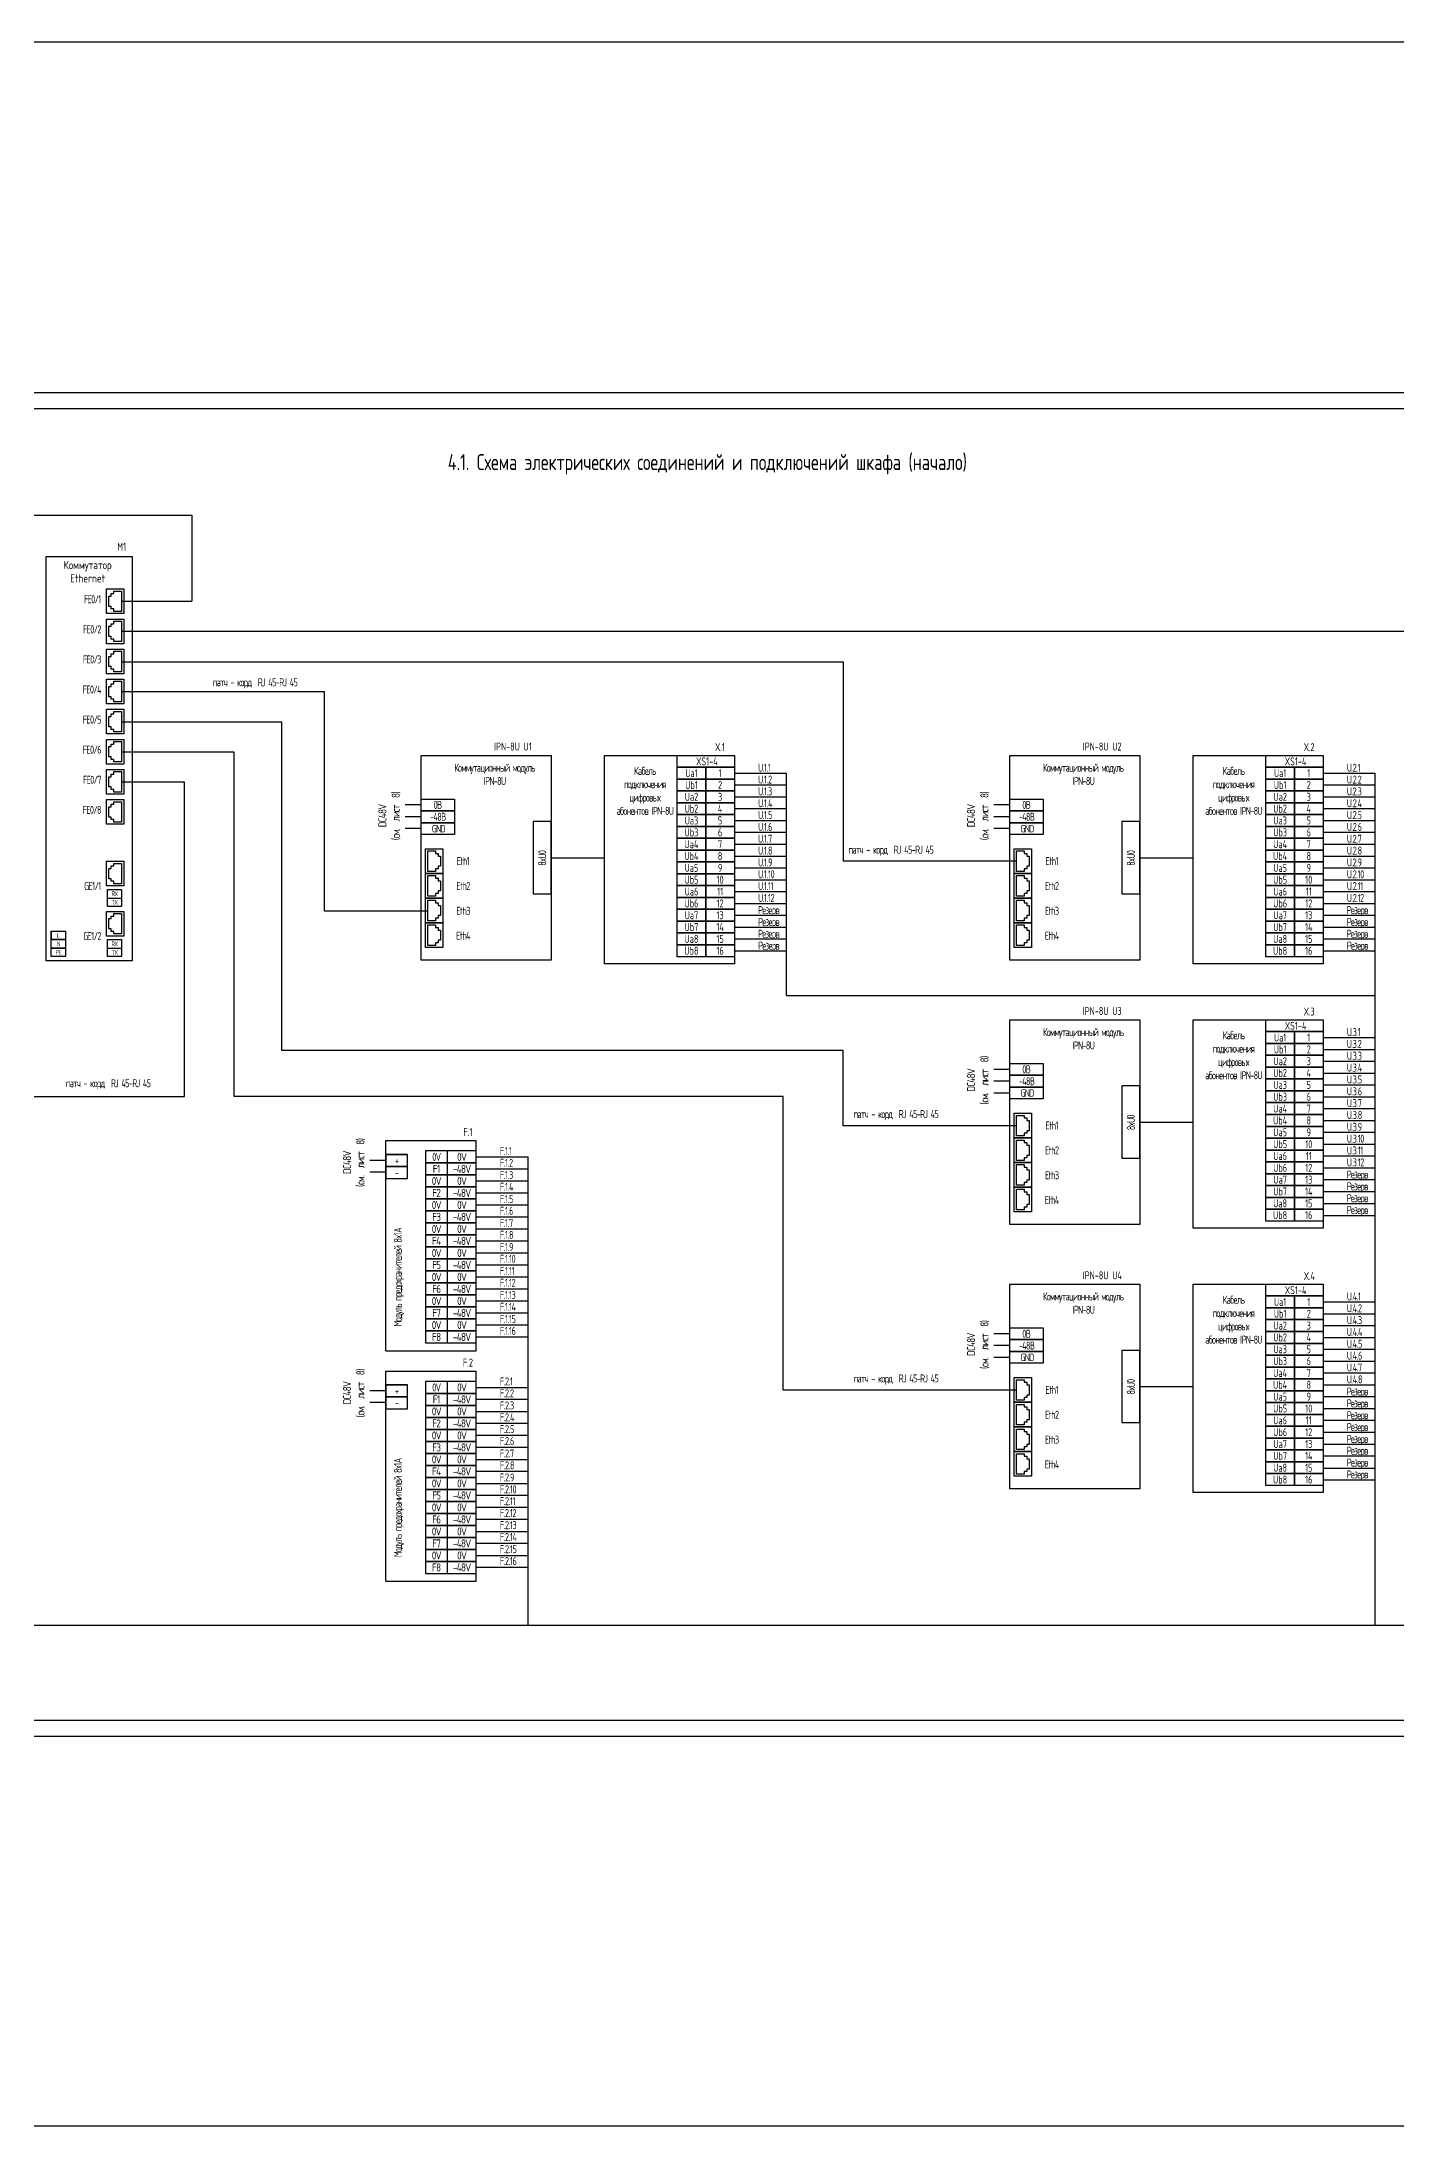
# Model space of a CAD drawing. Header units: millimetres. Extents: x 1414 to 7445, y -6250 to 7681.
# Drawn here: x 2812 to 3236, y -6250 to -5599 of the extents above; entities that cross this region are included whole.
import ezdxf

# ---------------------------------------------------------------- set-up
doc = ezdxf.new("R2010")
doc.units = ezdxf.units.MM
for name, color, linetype in [('FORMAT', 7, 'Continuous'), ('Рамка', 7, 'Continuous'), ('Схемы и шкафы', 7, 'Continuous')]:
    doc.layers.add(name, color=color, linetype=linetype)
doc.styles.add('Rus_ESKD', font='romans.shx', dxfattribs={"width": 0.7, "oblique": 12})
doc.styles.get("Standard").update_dxf_attribs({"font": 'romans.shx', "width": 0.7, "height": 2.5})

# ---------------------------------------------------------------- blocks, each defined once
blk = doc.blocks.new('*U47')
at = {"color": 0}
for points in [[(40.58, 0), (0, 0), (0, 65.1), (40.58, 65.1)], [(22.69, 65.1), (40.58, 65.1), (40.58, 61.4), (22.69, 61.4)], [(22.69, 61.4), (31.63, 61.4), (31.63, 57.7), (22.69, 57.7)], [(31.63, 61.4), (40.58, 61.4), (40.58, 57.7), (31.63, 57.7)], [(22.69, 57.7), (31.63, 57.7), (31.63, 54), (22.69, 54)], [(22.69, 54), (31.63, 54), (31.63, 50.3), (22.69, 50.3)], [(31.63, 57.7), (40.58, 57.7), (40.58, 54), (31.63, 54)], [(31.63, 54), (40.58, 54), (40.58, 50.3), (31.63, 50.3)], [(22.69, 50.3), (31.63, 50.3), (31.63, 46.6), (22.69, 46.6)], [(22.69, 46.6), (31.63, 46.6), (31.63, 42.9), (22.69, 42.9)], [(31.63, 50.3), (40.58, 50.3), (40.58, 46.6), (31.63, 46.6)], [(31.63, 46.6), (40.58, 46.6), (40.58, 42.9), (31.63, 42.9)], [(22.69, 42.9), (31.63, 42.9), (31.63, 39.2), (22.69, 39.2)], [(22.69, 39.2), (31.63, 39.2), (31.63, 35.5), (22.69, 35.5)], [(31.63, 42.9), (40.58, 42.9), (40.58, 39.2), (31.63, 39.2)], [(31.63, 39.2), (40.58, 39.2), (40.58, 35.5), (31.63, 35.5)], [(22.69, 35.5), (31.63, 35.5), (31.63, 31.8), (22.69, 31.8)], [(31.63, 35.5), (40.58, 35.5), (40.58, 31.8), (31.63, 31.8)], [(22.69, 31.8), (31.63, 31.8), (31.63, 28.1), (22.69, 28.1)], [(22.69, 28.1), (31.63, 28.1), (31.63, 24.4), (22.69, 24.4)], [(31.63, 31.8), (40.58, 31.8), (40.58, 28.1), (31.63, 28.1)], [(31.63, 28.1), (40.58, 28.1), (40.58, 24.4), (31.63, 24.4)], [(22.69, 24.4), (31.63, 24.4), (31.63, 20.7), (22.69, 20.7)], [(22.69, 20.7), (31.63, 20.7), (31.63, 17), (22.69, 17)], [(31.63, 24.4), (40.58, 24.4), (40.58, 20.7), (31.63, 20.7)], [(31.63, 20.7), (40.58, 20.7), (40.58, 17), (31.63, 17)], [(22.69, 17), (31.63, 17), (31.63, 13.3), (22.69, 13.3)], [(22.69, 13.3), (31.63, 13.3), (31.63, 9.6), (22.69, 9.6)], [(31.63, 17), (40.58, 17), (40.58, 13.3), (31.63, 13.3)], [(31.63, 13.3), (40.58, 13.3), (40.58, 9.6), (31.63, 9.6)], [(22.69, 9.6), (31.63, 9.6), (31.63, 5.9), (22.69, 5.9)], [(31.63, 9.6), (40.58, 9.6), (40.58, 5.9), (31.63, 5.9)], [(22.69, 5.9), (31.63, 5.9), (31.63, 2.2), (22.69, 2.2)], [(31.63, 5.9), (40.58, 5.9), (40.58, 2.2), (31.63, 2.2)]]:
    blk.add_lwpolyline(points, close=True, dxfattribs=at)
at = {"color": 0, "char_height": 2.5, "attachment_point": 5}
for s, insert, width in [('\\pl2.5;{\\T0.8;Кабель подключения цифровых абонентов IPN-8U}', (11.34, 54), 22.6855), ('Ua1', (27.16, 59.55), 17.8946), ('1', (36.11, 59.55), 17.8946), ('Ua2', (27.16, 52.15), 17.8946), ('Ub1', (27.16, 55.85), 17.8946), ('3', (36.11, 52.15), 17.8946), ('2', (36.11, 55.85), 17.8946), ('Ub2', (27.16, 48.45), 17.8946), ('Ua3', (27.16, 44.75), 17.8946), ('4', (36.11, 48.45), 17.8946), ('5', (36.11, 44.75), 17.8946), ('Ub3', (27.16, 41.05), 17.8946), ('6', (36.11, 41.05), 17.8946), ('Ub4', (27.16, 33.65), 17.8946), ('Ua4', (27.16, 37.35), 17.8946), ('7', (36.11, 37.35), 17.8946), ('8', (36.11, 33.65), 17.8946), ('Ub5', (27.16, 26.25), 17.8946), ('Ua5', (27.16, 29.95), 17.8946), ('10', (36.11, 26.25), 17.8946), ('9', (36.11, 29.95), 17.8946), ('Ub6', (27.16, 18.85), 17.8946), ('Ua6', (27.16, 22.55), 17.8946), ('12', (36.11, 18.85), 17.8946), ('11', (36.11, 22.55), 17.8946), ('Ua7', (27.16, 15.15), 17.8946), ('13', (36.11, 15.15), 17.8946), ('Ua8', (27.16, 7.75), 17.8946), ('Ub7', (27.16, 11.45), 17.8946), ('14', (36.11, 11.45), 17.8946), ('15', (36.11, 7.75), 17.8946), ('Ub8', (27.16, 4.05), 17.8946), ('16', (36.11, 4.05), 17.8946)]:
    blk.add_mtext(s, dxfattribs=dict(at, insert=insert, width=width))
blk = doc.blocks.new('*U48')
at = {"color": 0}
for p, q in [((-18.22, -36.27), (-18.22, -29.87)), ((-18.22, -29.87), (-15.82, -29.87)), ((-15.82, -29.87), (-15.82, -30.67)), ((-15.82, -30.67), (-15.02, -30.67)), ((-15.02, -30.67), (-15.02, -31.47)), ((-15.02, -31.47), (-14.22, -31.47)), ((-14.22, -31.47), (-14.22, -34.67)), ((-15.82, -36.27), (-18.22, -36.27)), ((-18.22, -43.97), (-18.22, -37.57)), ((-18.22, -37.57), (-15.82, -37.57)), ((-15.02, -35.47), (-15.82, -35.47)), ((-15.82, -35.47), (-15.82, -36.27)), ((-15.82, -37.57), (-15.82, -38.37)), ((-15.82, -38.37), (-15.02, -38.37)), ((-14.22, -34.67), (-15.02, -34.67)), ((-15.02, -34.67), (-15.02, -35.47)), ((-15.02, -38.37), (-15.02, -39.17)), ((-15.82, -43.97), (-18.22, -43.97)), ((-18.22, -51.67), (-18.22, -45.27)), ((-18.22, -45.27), (-15.82, -45.27)), ((-15.02, -43.17), (-15.82, -43.17)), ((-15.82, -43.17), (-15.82, -43.97)), ((-15.82, -45.27), (-15.82, -46.07)), ((-15.02, -39.17), (-14.22, -39.17)), ((-14.22, -42.37), (-15.02, -42.37)), ((-15.02, -42.37), (-15.02, -43.17)), ((-14.22, -39.17), (-14.22, -42.37)), ((-15.82, -51.67), (-18.22, -51.67)), ((-15.82, -46.07), (-15.02, -46.07)), ((-15.02, -50.87), (-15.82, -50.87)), ((-15.82, -50.87), (-15.82, -51.67)), ((-15.02, -46.07), (-15.02, -46.87)), ((-15.02, -46.87), (-14.22, -46.87)), ((-14.22, -50.07), (-15.02, -50.07)), ((-15.02, -50.07), (-15.02, -50.87)), ((-14.22, -46.87), (-14.22, -50.07)), ((-18.22, -59.37), (-18.22, -52.97)), ((-18.22, -52.97), (-15.82, -52.97)), ((-15.82, -52.97), (-15.82, -53.77)), ((-15.82, -53.77), (-15.02, -53.77)), ((-15.02, -58.57), (-15.82, -58.57)), ((-15.82, -58.57), (-15.82, -59.37)), ((-15.02, -53.77), (-15.02, -54.57)), ((-15.02, -54.57), (-14.22, -54.57)), ((-14.22, -57.77), (-15.02, -57.77)), ((-15.02, -57.77), (-15.02, -58.57)), ((-14.22, -54.57), (-14.22, -57.77)), ((-15.82, -59.37), (-18.22, -59.37))]:
    blk.add_line(p, q, dxfattribs=at)
for points in [[(20.29, -63.96), (-20.29, -63.96), (-20.29, 0), (20.29, 0)], [(-20.29, -13.64), (-9.91, -13.64), (-9.91, -17.34), (-20.29, -17.34)], [(-20.29, -17.34), (-9.91, -17.34), (-9.91, -21.04), (-20.29, -21.04)], [(-20.29, -21.04), (-9.91, -21.04), (-9.91, -24.74), (-20.29, -24.74)], [(20.29, -20.69), (14.67, -20.69), (14.67, -43.26), (20.29, -43.26)], [(-13.54, -36.92), (-18.94, -36.92), (-18.94, -29.22), (-13.54, -29.22)], [(-13.54, -44.62), (-18.94, -44.62), (-18.94, -36.92), (-13.54, -36.92)], [(-13.54, -52.32), (-18.94, -52.32), (-18.94, -44.62), (-13.54, -44.62)], [(-13.54, -60.02), (-18.94, -60.02), (-18.94, -52.32), (-13.54, -52.32)]]:
    blk.add_lwpolyline(points, close=True, dxfattribs=at)
at = {"color": 5}
blk.add_lwpolyline([(-20.29, -15.49), (-25.29, -15.49)], dxfattribs=at)
at = {"color": 1}
blk.add_lwpolyline([(-20.29, -19.19), (-25.29, -19.19)], dxfattribs=at)
at = {"color": 7}
blk.add_lwpolyline([(-20.29, -22.89), (-25.29, -22.89)], dxfattribs=at)
at = {"color": 0, "attachment_point": 5}
for s, insert, char_height, width in [('\\pl2;{\\T0.8;Коммутационный модуль\\PIPN-8U}', (1.62, -5.94), 2.5, 41.6607), ('{\\T0.8;-48В}', (-15.1, -19.19), 2.5, 10.379), ('{\\T0.8;0B}', (-15.18, -15.49), 2.5, 10.379), ('{\\T0.8;GND}', (-14.93, -22.89), 2.3, 10.379), ('{\\T0.8;Eth1}', (-7.2, -33.04), 2.5, 10.379), ('{\\T0.8;Eth2}', (-7.2, -40.81), 2.5, 10.379), ('{\\T0.8;Eth3}', (-7.2, -48.58), 2.5, 10.379), ('{\\T0.8;Eth4}', (-7.2, -56.34), 2.5, 10.379)]:
    blk.add_mtext(s, dxfattribs=dict(at, insert=insert, char_height=char_height, width=width))
at = {"color": 0, "insert": (17.55, -32.14), "char_height": 2.5, "width": 10.379, "attachment_point": 5, "rotation": 90}
blk.add_mtext('{\\T0.8;8xU0}', dxfattribs=at)
blk = doc.blocks.new('A$C697424C2')
at = {"color": 0}
for p, q in [((-7.32, -15.62), (-7.32, -12.42)), ((-7.32, -12.42), (-6.52, -12.42)), ((-6.52, -12.42), (-6.52, -11.62)), ((-6.52, -11.62), (-5.72, -11.62)), ((-5.72, -10.82), (-3.32, -10.82)), ((-5.72, -11.62), (-5.72, -10.82)), ((-3.32, -10.82), (-3.32, -17.22)), ((-6.52, -15.62), (-7.32, -15.62)), ((-6.52, -16.42), (-6.52, -15.62)), ((-5.72, -16.42), (-6.52, -16.42)), ((-5.72, -17.22), (-5.72, -16.42)), ((-3.32, -17.22), (-5.72, -17.22)), ((-7.32, -25.02), (-7.32, -21.82)), ((-7.32, -21.82), (-6.52, -21.82)), ((-6.52, -25.02), (-7.32, -25.02)), ((-6.52, -21.82), (-6.52, -21.02)), ((-6.52, -21.02), (-5.72, -21.02)), ((-6.52, -25.82), (-6.52, -25.02)), ((-5.72, -25.82), (-6.52, -25.82)), ((-5.72, -20.22), (-3.32, -20.22)), ((-5.72, -21.02), (-5.72, -20.22)), ((-5.72, -26.62), (-5.72, -25.82)), ((-3.32, -20.22), (-3.32, -26.62)), ((-7.32, -34.42), (-7.32, -31.22)), ((-7.32, -31.22), (-6.52, -31.22)), ((-6.52, -31.22), (-6.52, -30.42)), ((-6.52, -30.42), (-5.72, -30.42)), ((-3.32, -26.62), (-5.72, -26.62)), ((-5.72, -29.62), (-3.32, -29.62)), ((-5.72, -30.42), (-5.72, -29.62)), ((-3.32, -29.62), (-3.32, -36.02)), ((-6.52, -34.42), (-7.32, -34.42)), ((-6.52, -35.22), (-6.52, -34.42)), ((-5.72, -35.22), (-6.52, -35.22)), ((-5.72, -36.02), (-5.72, -35.22)), ((-3.32, -36.02), (-5.72, -36.02)), ((-5.72, -39.02), (-3.32, -39.02)), ((-5.72, -39.82), (-5.72, -39.02)), ((-3.32, -39.02), (-3.32, -45.42)), ((-7.32, -43.82), (-7.32, -40.62)), ((-7.32, -40.62), (-6.52, -40.62)), ((-6.52, -43.82), (-7.32, -43.82)), ((-6.52, -40.62), (-6.52, -39.82)), ((-6.52, -39.82), (-5.72, -39.82)), ((-6.52, -44.62), (-6.52, -43.82)), ((-5.72, -44.62), (-6.52, -44.62)), ((-5.72, -45.42), (-5.72, -44.62)), ((-3.32, -45.42), (-5.72, -45.42)), ((-7.32, -53.22), (-7.32, -50.02)), ((-7.32, -50.02), (-6.52, -50.02)), ((-6.52, -50.02), (-6.52, -49.22)), ((-6.52, -49.22), (-5.72, -49.22)), ((-5.72, -48.42), (-3.32, -48.42)), ((-5.72, -49.22), (-5.72, -48.42)), ((-3.32, -48.42), (-3.32, -54.82)), ((-6.52, -53.22), (-7.32, -53.22)), ((-6.52, -54.02), (-6.52, -53.22)), ((-5.72, -54.02), (-6.52, -54.02)), ((-6.52, -59.42), (-6.52, -58.62)), ((-6.52, -58.62), (-5.72, -58.62)), ((-5.72, -54.82), (-5.72, -54.02)), ((-3.32, -54.82), (-5.72, -54.82)), ((-5.72, -57.82), (-3.32, -57.82)), ((-5.72, -58.62), (-5.72, -57.82)), ((-3.32, -57.82), (-3.32, -64.22)), ((-7.32, -62.62), (-7.32, -59.42)), ((-7.32, -59.42), (-6.52, -59.42)), ((-6.52, -62.62), (-7.32, -62.62)), ((-6.52, -63.42), (-6.52, -62.62)), ((-5.72, -63.42), (-6.52, -63.42)), ((-5.72, -64.22), (-5.72, -63.42)), ((-3.32, -64.22), (-5.72, -64.22)), ((-7.32, -72.02), (-7.32, -68.82)), ((-7.32, -68.82), (-6.52, -68.82)), ((-6.52, -68.82), (-6.52, -68.02)), ((-6.52, -68.02), (-5.72, -68.02)), ((-5.72, -67.22), (-3.32, -67.22)), ((-5.72, -68.02), (-5.72, -67.22)), ((-3.32, -67.22), (-3.32, -73.62)), ((-6.52, -72.02), (-7.32, -72.02)), ((-6.52, -72.82), (-6.52, -72.02)), ((-5.72, -72.82), (-6.52, -72.82)), ((-6.52, -78.22), (-6.52, -77.42)), ((-6.52, -77.42), (-5.72, -77.42)), ((-5.72, -73.62), (-5.72, -72.82)), ((-3.32, -73.62), (-5.72, -73.62)), ((-5.72, -76.62), (-3.32, -76.62)), ((-5.72, -77.42), (-5.72, -76.62)), ((-3.32, -76.62), (-3.32, -83.02)), ((-7.32, -81.42), (-7.32, -78.22)), ((-7.32, -78.22), (-6.52, -78.22)), ((-6.52, -81.42), (-7.32, -81.42)), ((-6.52, -82.22), (-6.52, -81.42)), ((-5.72, -82.22), (-6.52, -82.22)), ((-5.72, -83.02), (-5.72, -82.22)), ((-3.32, -83.02), (-5.72, -83.02)), ((-7.32, -100.71), (-7.32, -97.51)), ((-7.32, -97.51), (-6.52, -97.51)), ((-6.52, -97.51), (-6.52, -96.71)), ((-6.52, -96.71), (-5.72, -96.71)), ((-5.72, -95.91), (-3.32, -95.91)), ((-5.72, -96.71), (-5.72, -95.91)), ((-3.32, -95.91), (-3.32, -102.31)), ((-6.52, -100.71), (-7.32, -100.71)), ((-6.52, -101.51), (-6.52, -100.71)), ((-5.72, -101.51), (-6.52, -101.51)), ((-5.72, -102.31), (-5.72, -101.51)), ((-3.32, -102.31), (-5.72, -102.31)), ((-7.32, -116.36), (-7.32, -113.16)), ((-7.32, -113.16), (-6.52, -113.16)), ((-6.52, -116.36), (-7.32, -116.36)), ((-6.52, -113.16), (-6.52, -112.36)), ((-6.52, -112.36), (-5.72, -112.36)), ((-6.52, -117.16), (-6.52, -116.36)), ((-5.72, -117.16), (-6.52, -117.16)), ((-5.72, -111.56), (-3.32, -111.56)), ((-5.72, -112.36), (-5.72, -111.56)), ((-5.72, -117.96), (-5.72, -117.16)), ((-3.32, -111.56), (-3.32, -117.96)), ((-3.32, -117.96), (-5.72, -117.96))]:
    blk.add_line(p, q, dxfattribs=at)
for points in [[(0, -126.34), (-26.84, -126.34), (-26.84, 0), (0, 0)], [(-8, -10.17), (-2.6, -10.17), (-2.6, -17.87), (-8, -17.87)], [(-8, -19.57), (-2.6, -19.57), (-2.6, -27.27), (-8, -27.27)], [(-8, -28.97), (-2.6, -28.97), (-2.6, -36.67), (-8, -36.67)], [(-8, -38.37), (-2.6, -38.37), (-2.6, -46.07), (-8, -46.07)], [(-8, -47.77), (-2.6, -47.77), (-2.6, -55.47), (-8, -55.47)], [(-8, -57.17), (-2.6, -57.17), (-2.6, -64.87), (-8, -64.87)], [(-8, -66.57), (-2.6, -66.57), (-2.6, -74.27), (-8, -74.27)], [(-8, -75.97), (-2.6, -75.97), (-2.6, -83.67), (-8, -83.67)], [(-8, -95.26), (-2.6, -95.26), (-2.6, -102.96), (-8, -102.96)], [(-7.72, -104.08), (-3.32, -104.08), (-3.32, -109.37), (-7.72, -109.37)], [(-25.28, -117.09), (-20.88, -117.09), (-20.88, -119.73), (-25.28, -119.73)], [(-8, -110.91), (-2.6, -110.91), (-2.6, -118.61), (-8, -118.61)], [(-25.28, -119.73), (-20.88, -119.73), (-20.88, -122.37), (-25.28, -122.37)], [(-25.28, -122.37), (-20.88, -122.37), (-20.88, -125.02), (-25.28, -125.02)], [(-7.72, -119.73), (-3.32, -119.73), (-3.32, -125.02), (-7.72, -125.02)]]:
    blk.add_lwpolyline(points, close=True, dxfattribs=at)
for points in [[(-7.72, -106.73), (-3.32, -106.73)], [(-25.28, -117.09), (-20.88, -117.09)], [(-25.28, -117.09), (-25.28, -119.73)], [(-20.88, -117.09), (-20.88, -119.73)], [(-7.72, -122.37), (-3.32, -122.37)]]:
    blk.add_lwpolyline(points, dxfattribs=at)
at = {"color": 0, "style": 'Rus_ESKD'}
for s, insert, char_height, width, attachment_point in [('\\pl2;{\\Q0;\\W0.8;Коммутатор Ethernet}', (-14.92, -4.78), 2.5, 24.7614, 5), ('{\\Q0;\\T0.8;FE0/1}', (-9.79, -12.13), 2.5, 10.379, 3), ('{\\Q0;\\T0.8;FE0/2}', (-9.79, -21.53), 2.5, 10.379, 3), ('{\\Q0;\\T0.8;FE0/3}', (-9.79, -30.93), 2.5, 10.379, 3), ('{\\Q0;\\T0.8;FE0/4}', (-9.79, -40.33), 2.5, 10.379, 3), ('{\\Q0;\\T0.8;FE0/5}', (-9.79, -49.73), 2.5, 10.379, 3), ('{\\Q0;\\T0.8;FE0/6}', (-9.79, -59.13), 2.5, 10.379, 3), ('{\\Q0;\\T0.8;FE0/7}', (-9.79, -68.53), 2.5, 10.379, 3), ('{\\Q0;\\T0.8;FE0/8}', (-9.79, -77.93), 2.5, 10.379, 3), ('{\\Q0;\\T0.8;GE1/1}', (-9.79, -101.72), 2.5, 10.379, 3), ('{\\Q0;\\T0.8;TX}', (-5.52, -108.05), 1.5, 4.4, 5), ('{\\Q0;\\T0.8;RX}', (-5.52, -105.4), 1.5, 4.4, 5), ('{\\Q0;\\T0.8;PE}', (-23.08, -123.69), 1.5, 4.4, 5), ('{\\Q0;\\T0.8;N}', (-23.08, -121.05), 1.5, 4.4, 5), ('{\\Q0;\\T0.8;L}', (-23.08, -118.41), 1.5, 4.4, 5), ('{\\Q0;\\T0.8;GE1/2}', (-9.79, -117.37), 2.5, 10.379, 3), ('{\\Q0;\\T0.8;TX}', (-5.52, -123.69), 1.5, 4.4, 5), ('{\\Q0;\\T0.8;RX}', (-5.52, -121.05), 1.5, 4.4, 5)]:
    blk.add_mtext(s, dxfattribs=dict(at, insert=insert, char_height=char_height, width=width, attachment_point=attachment_point))
blk = doc.blocks.new('Формат А3х3 (гор.)')
blk.add_lwpolyline([(0, 420), (891, 420), (891, 0), (0, 0), (0, 420)])
at = {"lineweight": 30}
blk.add_lwpolyline([(20, 415), (886, 415), (886, 5), (20, 5), (20, 415)], dxfattribs=at)
blk = doc.blocks.new('*U53')
at = {"layer": 'FORMAT', "color": 7}
blk.add_blockref('Формат А3х3 (гор.)', (0, 0), dxfattribs=at)

msp = doc.modelspace()

# ---------------------------------------------------------------- linework, layer by layer
at = {"color": 0}
for p, q in [((2919.75, -5941.97), (2947.98, -5941.97)), ((2919.75, -6007.66), (2919.75, -5941.97)), ((2926.5, -5946.29), (2919.75, -5946.29)), ((2919.75, -5946.29), (2919.75, -5950.04)), ((2919.75, -5946.29), (2926.5, -5946.29)), ((2926.5, -5950.04), (2926.5, -5946.29)), ((2938.87, -5945.2), (2932.12, -5945.2)), ((2947.98, -6007.66), (2947.98, -5941.97)), ((2919.75, -5950.04), (2926.5, -5950.04)), ((2926.5, -5950.04), (2919.75, -5950.04)), ((2919.75, -5950.04), (2919.75, -5953.79)), ((2926.5, -5953.79), (2926.5, -5950.04)), ((2932.12, -5948.95), (2938.87, -5948.95)), ((2938.87, -5948.95), (2932.12, -5948.95)), ((2932.12, -5952.7), (2938.87, -5952.7)), ((2938.87, -5952.7), (2932.12, -5952.7)), ((2919.75, -5953.79), (2926.5, -5953.79)), ((2932.12, -5956.45), (2938.87, -5956.45)), ((2938.87, -5956.45), (2932.12, -5956.45)), ((2932.12, -5960.2), (2938.87, -5960.2)), ((2938.87, -5960.2), (2932.12, -5960.2)), ((2932.12, -5963.95), (2938.87, -5963.95)), ((2938.87, -5963.95), (2932.12, -5963.95)), ((2932.12, -5967.7), (2938.87, -5967.7)), ((2938.87, -5967.7), (2932.12, -5967.7)), ((2932.12, -5971.45), (2938.87, -5971.45)), ((2938.87, -5971.45), (2932.12, -5971.45)), ((2932.12, -5975.2), (2938.87, -5975.2)), ((2938.87, -5975.2), (2932.12, -5975.2)), ((2932.12, -5978.95), (2938.87, -5978.95)), ((2938.87, -5978.95), (2932.12, -5978.95)), ((2932.12, -5982.7), (2938.87, -5982.7)), ((2938.87, -5982.7), (2932.12, -5982.7)), ((2932.12, -5986.45), (2938.87, -5986.45)), ((2938.87, -5986.45), (2932.12, -5986.45)), ((2938.87, -5990.2), (2932.12, -5990.2)), ((2932.12, -5990.2), (2938.87, -5990.2)), ((2932.12, -5993.95), (2938.87, -5993.95)), ((2938.87, -5993.95), (2932.12, -5993.95)), ((2932.12, -5997.7), (2938.87, -5997.7)), ((2938.87, -5997.7), (2932.12, -5997.7)), ((2932.12, -6001.45), (2938.87, -6001.45)), ((2938.87, -6001.45), (2932.12, -6001.45)), ((2932.12, -6005.2), (2938.87, -6005.2)), ((2919.75, -6013.98), (2947.98, -6013.98)), ((2919.75, -6079.67), (2919.75, -6013.98)), ((2938.87, -6017.21), (2932.12, -6017.21)), ((2947.98, -6079.67), (2947.98, -6013.98)), ((2926.5, -6018.3), (2919.75, -6018.3)), ((2919.75, -6018.3), (2919.75, -6022.05)), ((2919.75, -6018.3), (2926.5, -6018.3)), ((2919.75, -6022.05), (2926.5, -6022.05)), ((2926.5, -6022.05), (2919.75, -6022.05)), ((2919.75, -6022.05), (2919.75, -6025.8)), ((2926.5, -6022.05), (2926.5, -6018.3)), ((2926.5, -6025.8), (2926.5, -6022.05)), ((2932.12, -6020.96), (2938.87, -6020.96)), ((2938.87, -6020.96), (2932.12, -6020.96)), ((2919.75, -6025.8), (2926.5, -6025.8)), ((2932.12, -6024.71), (2938.87, -6024.71)), ((2938.87, -6024.71), (2932.12, -6024.71)), ((2932.12, -6028.46), (2938.87, -6028.46)), ((2938.87, -6028.46), (2932.12, -6028.46)), ((2932.12, -6032.21), (2938.87, -6032.21)), ((2938.87, -6032.21), (2932.12, -6032.21)), ((2932.12, -6035.96), (2938.87, -6035.96)), ((2938.87, -6035.96), (2932.12, -6035.96)), ((2932.12, -6039.71), (2938.87, -6039.71)), ((2938.87, -6039.71), (2932.12, -6039.71)), ((2932.12, -6043.46), (2938.87, -6043.46)), ((2938.87, -6043.46), (2932.12, -6043.46)), ((2932.12, -6047.21), (2938.87, -6047.21)), ((2938.87, -6047.21), (2932.12, -6047.21)), ((2932.12, -6050.96), (2938.87, -6050.96)), ((2938.87, -6050.96), (2932.12, -6050.96)), ((2932.12, -6054.71), (2938.87, -6054.71)), ((2938.87, -6054.71), (2932.12, -6054.71)), ((2932.12, -6058.46), (2938.87, -6058.46)), ((2938.87, -6058.46), (2932.12, -6058.46)), ((2938.87, -6062.21), (2932.12, -6062.21)), ((2932.12, -6062.21), (2938.87, -6062.21)), ((2932.12, -6065.96), (2938.87, -6065.96)), ((2938.87, -6065.96), (2932.12, -6065.96)), ((2932.12, -6069.71), (2938.87, -6069.71)), ((2938.87, -6069.71), (2932.12, -6069.71)), ((2932.12, -6073.46), (2938.87, -6073.46)), ((2938.87, -6073.46), (2932.12, -6073.46)), ((2932.12, -6077.21), (2938.87, -6077.21))]:
    msp.add_line(p, q, dxfattribs=at)
at = {"color": 3}
msp.add_lwpolyline([(1413.76, -5598.64), (4893.51, -5598.64), (4893.51, -6249.95), (1413.76, -6249.95)], close=True, dxfattribs=at)
at = {"color": 0}
for points in [[(2932.12, -5945.2), (2932.12, -6005.2)], [(2919.75, -6007.66), (2947.98, -6007.66)], [(2932.12, -6017.21), (2932.12, -6077.21)], [(2919.75, -6079.67), (2947.98, -6079.67)]]:
    msp.add_lwpolyline(points, dxfattribs=at)
for points in [[(2938.87, -5948.95), (2947.98, -5948.95), (2947.98, -5945.2), (2938.87, -5945.2)], [(2938.87, -5952.7), (2947.98, -5952.7), (2947.98, -5948.95), (2938.87, -5948.95)], [(2938.87, -5956.45), (2947.98, -5956.45), (2947.98, -5952.7), (2938.87, -5952.7)], [(2938.87, -5960.2), (2947.98, -5960.2), (2947.98, -5956.45), (2938.87, -5956.45)], [(2938.87, -5963.95), (2947.98, -5963.95), (2947.98, -5960.2), (2938.87, -5960.2)], [(2938.87, -5967.7), (2947.98, -5967.7), (2947.98, -5963.95), (2938.87, -5963.95)], [(2938.87, -5971.45), (2947.98, -5971.45), (2947.98, -5967.7), (2938.87, -5967.7)], [(2938.87, -5975.2), (2947.98, -5975.2), (2947.98, -5971.45), (2938.87, -5971.45)], [(2938.87, -5978.95), (2947.98, -5978.95), (2947.98, -5975.2), (2938.87, -5975.2)], [(2938.87, -5982.7), (2947.98, -5982.7), (2947.98, -5978.95), (2938.87, -5978.95)], [(2938.87, -5986.45), (2947.98, -5986.45), (2947.98, -5982.7), (2938.87, -5982.7)], [(2938.87, -5990.2), (2947.98, -5990.2), (2947.98, -5986.45), (2938.87, -5986.45)], [(2938.87, -5993.95), (2947.98, -5993.95), (2947.98, -5990.2), (2938.87, -5990.2)], [(2938.87, -5997.7), (2947.98, -5997.7), (2947.98, -5993.95), (2938.87, -5993.95)], [(2938.87, -6001.45), (2947.98, -6001.45), (2947.98, -5997.7), (2938.87, -5997.7)], [(2938.87, -6005.2), (2947.98, -6005.2), (2947.98, -6001.45), (2938.87, -6001.45)], [(2938.87, -6020.96), (2947.98, -6020.96), (2947.98, -6017.21), (2938.87, -6017.21)], [(2938.87, -6024.71), (2947.98, -6024.71), (2947.98, -6020.96), (2938.87, -6020.96)], [(2938.87, -6028.46), (2947.98, -6028.46), (2947.98, -6024.71), (2938.87, -6024.71)], [(2938.87, -6032.21), (2947.98, -6032.21), (2947.98, -6028.46), (2938.87, -6028.46)], [(2938.87, -6035.96), (2947.98, -6035.96), (2947.98, -6032.21), (2938.87, -6032.21)], [(2938.87, -6039.71), (2947.98, -6039.71), (2947.98, -6035.96), (2938.87, -6035.96)], [(2938.87, -6043.46), (2947.98, -6043.46), (2947.98, -6039.71), (2938.87, -6039.71)], [(2938.87, -6047.21), (2947.98, -6047.21), (2947.98, -6043.46), (2938.87, -6043.46)], [(2938.87, -6050.96), (2947.98, -6050.96), (2947.98, -6047.21), (2938.87, -6047.21)], [(2938.87, -6054.71), (2947.98, -6054.71), (2947.98, -6050.96), (2938.87, -6050.96)], [(2938.87, -6058.46), (2947.98, -6058.46), (2947.98, -6054.71), (2938.87, -6054.71)], [(2938.87, -6062.21), (2947.98, -6062.21), (2947.98, -6058.46), (2938.87, -6058.46)], [(2938.87, -6065.96), (2947.98, -6065.96), (2947.98, -6062.21), (2938.87, -6062.21)], [(2938.87, -6069.71), (2947.98, -6069.71), (2947.98, -6065.96), (2938.87, -6065.96)], [(2938.87, -6073.46), (2947.98, -6073.46), (2947.98, -6069.71), (2938.87, -6069.71)], [(2938.87, -6077.21), (2947.98, -6077.21), (2947.98, -6073.46), (2938.87, -6073.46)]]:
    msp.add_lwpolyline(points, close=True, dxfattribs=at)
at = {"color": 1}
for points in [[(2919.75, -5948.14), (2914.75, -5948.14)], [(2919.75, -6020.15), (2914.75, -6020.15)]]:
    msp.add_lwpolyline(points, dxfattribs=at)
at = {"color": 5}
for points in [[(2919.75, -5951.84), (2914.75, -5951.84)], [(2919.75, -6023.85), (2914.75, -6023.85)]]:
    msp.add_lwpolyline(points, dxfattribs=at)
at = {"layer": 'Схемы и шкафы', "color": 0, "lineweight": 30}
for p, q in [((3349.79, -5782.88), (2837.15, -5782.88)), ((3116.84, -5854.71), (3062.66, -5854.71)), ((3116.84, -5937.31), (3062.66, -5937.31))]:
    msp.add_line(p, q, dxfattribs=at)
for points in [[(2647.85, -5829.78), (2647.85, -5746.6), (2859.12, -5746.6), (2859.12, -5773.48)], [(2837.15, -5773.48), (2859.12, -5773.48)], [(2837.15, -5792.36), (3062.66, -5792.36), (3062.66, -5854.71)], [(2932.86, -5870.34), (2900.63, -5870.34), (2900.63, -5801.81), (2837.15, -5801.81)], [(3062.66, -5937.31), (3062.66, -5913.78), (2887.21, -5913.78), (2887.21, -5811.21), (2837.15, -5811.21)], [(3116.84, -6019.91), (3043.88, -6019.91), (3043.88, -5928.16), (2872.38, -5928.16), (2872.38, -5820.57), (2837.15, -5820.57)], [(2760.45, -5966.26), (2760.45, -5928.16), (2856.82, -5928.16), (2856.82, -5829.98), (2837.15, -5829.98)], [(2971.37, -5853.59), (2988.11, -5853.59)], [(3155.35, -5853.59), (3172.09, -5853.59)], [(3155.35, -5936.2), (3172.09, -5936.2)], [(3155.35, -6018.8), (3172.09, -6018.8)]]:
    msp.add_lwpolyline(points, dxfattribs=at)
at = {"layer": 'Схемы и шкафы', "color": 0}
for points in [[(3028.69, -5827.16), (3044.95, -5827.16)], [(3212.67, -5827.16), (3228.94, -5827.16)], [(3028.69, -5830.86), (3044.95, -5830.86)], [(3028.69, -5834.56), (3044.95, -5834.56)], [(3212.67, -5830.86), (3228.94, -5830.86)], [(3212.67, -5834.56), (3228.94, -5834.56)], [(3028.69, -5838.26), (3044.95, -5838.26)], [(3028.69, -5841.96), (3044.95, -5841.96)], [(3212.67, -5838.26), (3228.94, -5838.26)], [(3212.67, -5841.96), (3228.94, -5841.96)], [(3028.69, -5845.66), (3044.95, -5845.66)], [(3212.67, -5845.66), (3228.94, -5845.66)], [(3028.69, -5849.36), (3044.95, -5849.36)], [(3028.69, -5853.06), (3044.95, -5853.06)], [(3212.67, -5849.36), (3228.94, -5849.36)], [(3212.67, -5853.06), (3228.94, -5853.06)], [(3028.69, -5856.76), (3044.95, -5856.76)], [(3028.69, -5860.46), (3044.95, -5860.46)], [(3212.67, -5856.76), (3228.94, -5856.76)], [(3212.67, -5860.46), (3228.94, -5860.46)], [(3028.69, -5864.16), (3044.95, -5864.16)], [(3028.69, -5867.86), (3044.95, -5867.86)], [(3212.67, -5864.16), (3228.94, -5864.16)], [(3212.67, -5867.86), (3228.94, -5867.86)], [(3028.69, -5871.56), (3044.95, -5871.56)], [(3212.67, -5871.56), (3228.94, -5871.56)], [(3028.69, -5875.26), (3044.95, -5875.26)], [(3028.69, -5878.96), (3044.95, -5878.96)], [(3212.67, -5875.26), (3228.94, -5875.26)], [(3212.67, -5878.96), (3228.94, -5878.96)], [(3028.69, -5882.66), (3044.95, -5882.66)], [(3212.67, -5882.66), (3228.94, -5882.66)], [(3212.67, -5909.77), (3228.94, -5909.77)], [(3212.67, -5913.47), (3228.94, -5913.47)], [(3212.67, -5917.17), (3228.94, -5917.17)], [(3212.67, -5920.87), (3228.94, -5920.87)], [(3212.67, -5924.57), (3228.94, -5924.57)], [(3212.67, -5928.27), (3228.94, -5928.27)], [(3212.67, -5931.97), (3228.94, -5931.97)], [(3212.67, -5935.67), (3228.94, -5935.67)], [(3212.67, -5939.36), (3228.94, -5939.36)], [(3212.67, -5943.06), (3228.94, -5943.06)], [(2947.98, -5947.08), (2964.24, -5947.08)], [(2947.98, -5950.78), (2964.24, -5950.78)], [(3212.67, -5946.76), (3228.94, -5946.76)], [(3212.67, -5950.46), (3228.94, -5950.46)], [(2947.98, -5954.58), (2964.24, -5954.58)], [(2947.98, -5958.28), (2964.24, -5958.28)], [(3212.67, -5954.16), (3228.94, -5954.16)], [(3212.67, -5957.86), (3228.94, -5957.86)], [(2947.98, -5962.08), (2964.24, -5962.08)], [(2947.98, -5965.78), (2964.24, -5965.78)], [(3212.67, -5961.66), (3228.94, -5961.66)], [(3212.67, -5965.36), (3228.94, -5965.36)], [(2947.98, -5969.58), (2964.24, -5969.58)], [(2947.98, -5973.28), (2964.24, -5973.28)], [(2947.98, -5977.08), (2964.24, -5977.08)], [(2947.98, -5980.78), (2964.24, -5980.78)], [(2947.98, -5984.56), (2964.24, -5984.56)], [(2947.98, -5988.26), (2964.24, -5988.26)], [(2947.98, -5992.08), (2964.24, -5992.08)], [(2947.98, -5995.78), (2964.24, -5995.78)], [(3212.67, -5992.37), (3228.94, -5992.37)], [(3212.67, -5996.07), (3228.94, -5996.07)], [(2947.98, -5999.58), (2964.24, -5999.58)], [(2947.98, -6003.28), (2964.24, -6003.28)], [(3212.67, -5999.77), (3228.94, -5999.77)], [(3212.67, -6003.47), (3228.94, -6003.47)], [(3212.67, -6007.17), (3228.94, -6007.17)], [(3212.67, -6010.87), (3228.94, -6010.87)], [(3212.67, -6014.57), (3228.94, -6014.57)], [(2947.98, -6019.09), (2964.24, -6019.09)], [(2947.98, -6022.79), (2964.24, -6022.79)], [(3212.67, -6018.27), (3228.94, -6018.27)], [(3212.67, -6021.97), (3228.94, -6021.97)], [(2947.98, -6026.59), (2964.24, -6026.59)], [(2947.98, -6030.29), (2964.24, -6030.29)], [(3212.67, -6025.67), (3228.94, -6025.67)], [(3212.67, -6029.37), (3228.94, -6029.37)], [(2947.98, -6033.99), (2964.24, -6033.99)], [(3212.67, -6033.07), (3228.94, -6033.07)], [(3212.67, -6036.77), (3228.94, -6036.77)], [(2947.98, -6037.79), (2964.24, -6037.79)], [(2947.98, -6041.59), (2964.24, -6041.59)], [(3212.67, -6040.47), (3228.94, -6040.47)], [(2947.98, -6045.29), (2964.24, -6045.29)], [(2947.98, -6049.09), (2964.24, -6049.09)], [(3212.67, -6044.27), (3228.94, -6044.27)], [(3212.67, -6047.97), (3228.94, -6047.97)], [(2947.98, -6052.79), (2964.24, -6052.79)], [(2947.98, -6056.49), (2964.24, -6056.49)], [(2947.98, -6060.29), (2964.24, -6060.29)], [(2947.98, -6064.09), (2964.24, -6064.09)], [(2947.98, -6067.79), (2964.24, -6067.79)], [(2947.98, -6071.59), (2964.24, -6071.59)], [(2947.98, -6075.29), (2964.24, -6075.29)]]:
    msp.add_lwpolyline(points, dxfattribs=at)
at = {"layer": 'Схемы и шкафы', "color": 5, "lineweight": 30}
for points in [[(3044.95, -5896.65), (3044.95, -5827.16)], [(3228.94, -5888), (3228.94, -5827.16)], [(3228.94, -6093.35), (3228.94, -5888)], [(3044.95, -5896.65), (3228.94, -5896.65)], [(2964.24, -6093.35), (2964.24, -5947.08)], [(2672.79, -6093.35), (3433.65, -6093.35)]]:
    msp.add_lwpolyline(points, dxfattribs=at)

# ---------------------------------------------------------------- block references
at = {"layer": 'Рамка', "color": 7}
msp.add_blockref('*U53', (2583.68, -6128.2), dxfattribs=at)
at = {"layer": 'Схемы и шкафы', "color": 0}
for name, p in [('A$C697424C2', (2840.47, -5759.46)), ('*U48', (2951.08, -5821.61)), ('*U47', (2988.11, -5886.71)), ('*U48', (3135.06, -5821.61)), ('*U47', (3172.09, -5886.71)), ('*U48', (3135.06, -5904.22)), ('*U47', (3172.09, -5969.32)), ('*U48', (3135.06, -5986.82)), ('*U47', (3172.09, -6051.92))]:
    msp.add_blockref(name, p, dxfattribs=at)

# ---------------------------------------------------------------- texts
at = {"color": 7, "char_height": 2.5, "width": 21.2754, "attachment_point": 5, "rotation": 90}
for insert in [(2909.84, -5948.88), (2909.84, -6020.89)]:
    msp.add_mtext('{\\W0.8;\\T0.8;DC48V^J(см.  лист  8)}', dxfattribs=dict(at, insert=insert))
at = {"color": 0, "char_height": 2.5, "width": 6.75, "attachment_point": 5}
for s, insert in [('{\\T0.8;0V}', (2935.5, -5947.08)), ('{\\W0.8;\\T0.8;0V}', (2943.43, -5947.08)), ('{\\W0.8;\\T0.8;+}', (2923.12, -5948.17)), ('{\\W0.8;\\T0.8;-}', (2923.12, -5951.92)), ('{\\W0.8;\\T0.8;F1}', (2935.5, -5950.83)), ('{\\W0.8;\\T0.8;-48V}', (2943.43, -5950.83)), ('{\\W0.8;\\T0.8;0V}', (2935.5, -5954.58)), ('{\\W0.8;\\T0.8;F2}', (2935.5, -5958.33)), ('{\\W0.8;\\T0.8;-48V}', (2943.43, -5958.33)), ('{\\W0.8;\\T0.8;0V}', (2943.43, -5954.58)), ('{\\W0.8;\\T0.8;0V}', (2935.5, -5962.08)), ('{\\W0.8;\\T0.8;F3}', (2935.5, -5965.83)), ('{\\W0.8;\\T0.8;-48V}', (2943.43, -5965.83)), ('{\\W0.8;\\T0.8;0V}', (2943.43, -5962.08)), ('{\\W0.8;\\T0.8;0V}', (2935.5, -5969.58)), ('{\\W0.8;\\T0.8;F4}', (2935.5, -5973.33)), ('{\\W0.8;\\T0.8;-48V}', (2943.43, -5973.33)), ('{\\W0.8;\\T0.8;0V}', (2943.43, -5969.58)), ('{\\W0.8;\\T0.8;0V}', (2935.5, -5977.08)), ('{\\W0.8;\\T0.8;0V}', (2943.43, -5977.08)), ('{\\W0.8;\\T0.8;0V}', (2935.5, -5984.58)), ('{\\W0.8;\\T0.8;F5}', (2935.5, -5980.83)), ('{\\W0.8;\\T0.8;-48V}', (2943.43, -5980.83)), ('{\\W0.8;\\T0.8;0V}', (2943.43, -5984.58)), ('{\\W0.8;\\T0.8;0V}', (2935.5, -5992.08)), ('{\\W0.8;\\T0.8;F6}', (2935.5, -5988.33)), ('{\\W0.8;\\T0.8;-48V}', (2943.43, -5988.33)), ('{\\W0.8;\\T0.8;0V}', (2943.43, -5992.08)), ('{\\W0.8;\\T0.8;0V}', (2935.5, -5999.58)), ('{\\W0.8;\\T0.8;F7}', (2935.5, -5995.83)), ('{\\W0.8;\\T0.8;-48V}', (2943.43, -5995.83)), ('{\\W0.8;\\T0.8;0V}', (2943.43, -5999.58)), ('{\\W0.8;\\T0.8;F8}', (2935.5, -6003.33)), ('{\\W0.8;\\T0.8;-48V}', (2943.43, -6003.33)), ('{\\T0.8;0V}', (2935.5, -6019.09)), ('{\\W0.8;\\T0.8;0V}', (2943.43, -6019.09)), ('{\\W0.8;\\T0.8;+}', (2923.12, -6020.18)), ('{\\W0.8;\\T0.8;-}', (2923.12, -6023.93)), ('{\\W0.8;\\T0.8;F1}', (2935.5, -6022.84)), ('{\\W0.8;\\T0.8;-48V}', (2943.43, -6022.84)), ('{\\W0.8;\\T0.8;0V}', (2935.5, -6026.59)), ('{\\W0.8;\\T0.8;F2}', (2935.5, -6030.34)), ('{\\W0.8;\\T0.8;-48V}', (2943.43, -6030.34)), ('{\\W0.8;\\T0.8;0V}', (2943.43, -6026.59)), ('{\\W0.8;\\T0.8;0V}', (2935.5, -6034.09)), ('{\\W0.8;\\T0.8;F3}', (2935.5, -6037.84)), ('{\\W0.8;\\T0.8;-48V}', (2943.43, -6037.84)), ('{\\W0.8;\\T0.8;0V}', (2943.43, -6034.09)), ('{\\W0.8;\\T0.8;0V}', (2935.5, -6041.59)), ('{\\W0.8;\\T0.8;F4}', (2935.5, -6045.34)), ('{\\W0.8;\\T0.8;-48V}', (2943.43, -6045.34)), ('{\\W0.8;\\T0.8;0V}', (2943.43, -6041.59)), ('{\\W0.8;\\T0.8;0V}', (2935.5, -6049.09)), ('{\\W0.8;\\T0.8;0V}', (2943.43, -6049.09)), ('{\\W0.8;\\T0.8;0V}', (2935.5, -6056.59)), ('{\\W0.8;\\T0.8;F5}', (2935.5, -6052.84)), ('{\\W0.8;\\T0.8;-48V}', (2943.43, -6052.84)), ('{\\W0.8;\\T0.8;0V}', (2943.43, -6056.59)), ('{\\W0.8;\\T0.8;0V}', (2935.5, -6064.09)), ('{\\W0.8;\\T0.8;F6}', (2935.5, -6060.34)), ('{\\W0.8;\\T0.8;-48V}', (2943.43, -6060.34)), ('{\\W0.8;\\T0.8;0V}', (2943.43, -6064.09)), ('{\\W0.8;\\T0.8;F7}', (2935.5, -6067.84)), ('{\\W0.8;\\T0.8;-48V}', (2943.43, -6067.84)), ('{\\W0.8;\\T0.8;0V}', (2935.5, -6071.59)), ('{\\W0.8;\\T0.8;F8}', (2935.5, -6075.34)), ('{\\W0.8;\\T0.8;-48V}', (2943.43, -6075.34)), ('{\\W0.8;\\T0.8;0V}', (2943.43, -6071.59))]:
    msp.add_mtext(s, dxfattribs=dict(at, insert=insert))
at = {"color": 0, "char_height": 2.5, "width": 47.4918, "attachment_point": 1, "rotation": 90}
for insert in [(2922.25, -6006.82), (2922.25, -6078.82)]:
    msp.add_mtext('\\pi6.70425;{\\T0.8;Модуль предохранителей 8x1A}', dxfattribs=dict(at, insert=insert))
at = {"layer": 'Рамка', "color": 7, "lineweight": 20, "true_color": 0xffffff, "insert": (2895.08, -5727.48), "char_height": 5, "width": 310.8548, "attachment_point": 1}
msp.add_mtext('\\pi44.052;{\\C7;4.1. Схема электрических соединений и подключений шкафа (начало)}', dxfattribs=at)
at = {"layer": 'Схемы и шкафы', "lineweight": 20, "char_height": 2.5}
for s, insert, width, attachment_point in [(' М1', (2834.62, -5756.42), 8.9685, 4), ('{\\C0;IPN-8U U1}', (2953.6, -5818.86), 18.827, 4), ('XS1-4', (3020.1, -5823.49), 13, 5), (' Х.1', (3021.57, -5819.04), 8.9685, 4), ('{\\C0;IPN-8U U2}', (3137.58, -5818.86), 18.827, 4), ('XS1-4', (3204.08, -5823.49), 13, 5), (' Х.2', (3205.55, -5819.04), 8.9685, 4), ('{\\C0;IPN-8U U3}', (3137.58, -5901.47), 18.827, 4), (' Х.3', (3205.55, -5901.65), 8.9685, 4), ('XS1-4', (3204.08, -5906.1), 13, 5), ('F.1', (2945.41, -5939.31), 13, 5), ('{\\C0;IPN-8U U4}', (3137.58, -5984.07), 18.827, 4), (' Х.4', (3205.55, -5984.25), 8.9685, 4), ('XS1-4', (3204.08, -5988.7), 13, 5), ('F.2', (2945.41, -6011.32), 13, 5)]:
    msp.add_mtext(s, dxfattribs=dict(at, insert=insert, width=width, attachment_point=attachment_point))
at = {"layer": 'Схемы и шкафы', "color": 0, "char_height": 2.5, "attachment_point": 1}
for s, insert, width in [('{\\T0.8;патч - корд  RJ 45-RJ 45}', (2865.62, -5797.53), 36.1816), ('{\\T0.8;U.1.1}', (3036.1, -5824.22), 16.9808), ('{\\T0.8;U.1.2}', (3036.1, -5827.92), 16.9808), ('{\\T0.8;U.2.1}', (3220.09, -5824.22), 16.9808), ('{\\T0.8;U.2.2}', (3220.09, -5827.92), 16.9808), ('{\\T0.8;U.1.3}', (3036.1, -5831.62), 16.9808), ('{\\T0.8;U.1.4}', (3036.1, -5835.32), 16.9808), ('{\\T0.8;U.2.3}', (3220.09, -5831.62), 16.9808), ('{\\T0.8;U.2.4}', (3220.09, -5835.32), 16.9808), ('{\\T0.8;U.1.5}', (3036.1, -5839.01), 16.9808), ('{\\T0.8;U.2.5}', (3220.09, -5839.01), 16.9808), ('{\\T0.8;U.1.6}', (3036.1, -5842.71), 16.9808), ('{\\T0.8;U.1.7}', (3036.1, -5846.41), 16.9808), ('{\\T0.8;U.2.6}', (3220.09, -5842.71), 16.9808), ('{\\T0.8;U.2.7}', (3220.09, -5846.41), 16.9808), ('{\\T0.8;U.1.8}', (3036.1, -5850.11), 16.9808), ('{\\T0.8;U.1.9}', (3036.1, -5853.81), 16.9808), ('{\\T0.8;патч - корд  RJ 45-RJ 45}', (3064.36, -5849.83), 36.1816), ('{\\T0.8;U.2.8}', (3220.09, -5850.11), 16.9808), ('{\\T0.8;U.2.9}', (3220.09, -5853.81), 16.9808), ('{\\T0.8;U.1.10}', (3036.1, -5857.51), 16.9808), ('{\\T0.8;U.1.11}', (3036.1, -5861.21), 16.9808), ('{\\T0.8;U.2.10}', (3220.09, -5857.51), 16.9808), ('{\\T0.8;U.2.11}', (3220.09, -5861.21), 16.9808), ('{\\T0.8;U.1.12}', (3036.1, -5864.91), 16.9808), ('{\\T0.8;U.2.12}', (3220.09, -5864.91), 16.9808), ('{\\T0.8;Резерв}', (3036.1, -5868.71), 16.9808), ('{\\T0.8;Резерв}', (3036.1, -5872.41), 16.9808), ('{\\T0.8;Резерв}', (3220.09, -5868.71), 16.9808), ('{\\T0.8;Резерв}', (3220.09, -5872.41), 16.9808), ('{\\T0.8;Резерв}', (3036.1, -5876.11), 16.9808), ('{\\T0.8;Резерв}', (3036.1, -5879.81), 16.9808), ('{\\T0.8;Резерв}', (3220.09, -5876.11), 16.9808), ('{\\T0.8;Резерв}', (3220.09, -5879.81), 16.9808), ('{\\T0.8;U.3.1}', (3220.09, -5906.82), 16.9808), ('{\\T0.8;U.3.2}', (3220.09, -5910.52), 16.9808), ('{\\T0.8;U.3.3}', (3220.09, -5914.22), 16.9808), ('{\\T0.8;U.3.4}', (3220.09, -5917.92), 16.9808), ('{\\T0.8;патч - корд  RJ 45-RJ 45}', (2819.72, -5922.79), 36.1816), ('{\\T0.8;U.3.5}', (3220.09, -5921.62), 16.9808), ('{\\T0.8;U.3.6}', (3220.09, -5925.32), 16.9808), ('{\\T0.8;патч - корд  RJ 45-RJ 45}', (3065.93, -5932.43), 36.1816), ('{\\T0.8;U.3.7}', (3220.09, -5929.02), 16.9808), ('{\\T0.8;U.3.8}', (3220.09, -5932.72), 16.9808), ('{\\T0.8;U.3.9}', (3220.09, -5936.42), 16.9808), ('{\\T0.8;F.1.1}', (2955.39, -5943.97), 16.9808), ('{\\T0.8;U.3.10}', (3220.09, -5940.12), 16.9808), ('{\\T0.8;U.3.11}', (3220.09, -5943.82), 16.9808), ('{\\T0.8;F.1.2}', (2955.39, -5947.67), 16.9808), ('{\\T0.8;F.1.3}', (2955.39, -5951.47), 16.9808), ('{\\T0.8;U.3.12}', (3220.09, -5947.52), 16.9808), ('{\\T0.8;Резерв}', (3220.09, -5951.32), 16.9808), ('{\\T0.8;F.1.4}', (2955.39, -5955.17), 16.9808), ('{\\T0.8;F.1.5}', (2955.39, -5958.97), 16.9808), ('{\\T0.8;Резерв}', (3220.09, -5955.02), 16.9808), ('{\\T0.8;Резерв}', (3220.09, -5958.72), 16.9808), ('{\\T0.8;F.1.6}', (2955.39, -5962.67), 16.9808), ('{\\T0.8;Резерв}', (3220.09, -5962.42), 16.9808), ('{\\T0.8;F.1.7}', (2955.39, -5966.47), 16.9808), ('{\\T0.8;F.1.8}', (2955.39, -5970.17), 16.9808), ('{\\T0.8;F.1.9}', (2955.39, -5973.97), 16.9808), ('{\\T0.8;F.1.10}', (2955.39, -5977.67), 16.9808), ('{\\T0.8;F.1.11}', (2955.39, -5981.45), 16.9808), ('{\\T0.8;F.1.12}', (2955.39, -5985.15), 16.9808), ('{\\T0.8;F.1.13}', (2955.39, -5988.97), 16.9808), ('{\\T0.8;U.4.1}', (3220.09, -5989.42), 16.9808), ('{\\T0.8;F.1.14}', (2955.39, -5992.67), 16.9808), ('{\\T0.8;F.1.15}', (2955.39, -5996.47), 16.9808), ('{\\T0.8;U.4.2}', (3220.09, -5993.12), 16.9808), ('{\\T0.8;U.4.3}', (3220.09, -5996.82), 16.9808), ('{\\T0.8;F.1.16}', (2955.39, -6000.17), 16.9808), ('{\\T0.8;U.4.4}', (3220.09, -6000.52), 16.9808), ('{\\T0.8;U.4.5}', (3220.09, -6004.22), 16.9808), ('{\\T0.8;U.4.6}', (3220.09, -6007.92), 16.9808), ('{\\T0.8;F.2.1}', (2955.39, -6015.98), 16.9808), ('{\\T0.8;патч - корд  RJ 45-RJ 45}', (3065.93, -6015.04), 36.1816), ('{\\T0.8;U.4.7}', (3220.09, -6011.62), 16.9808), ('{\\T0.8;U.4.8}', (3220.09, -6015.32), 16.9808), ('{\\T0.8;F.2.2}', (2955.39, -6019.68), 16.9808), ('{\\T0.8;F.2.3}', (2955.39, -6023.48), 16.9808), ('{\\T0.8;Резерв}', (3220.09, -6019.12), 16.9808), ('{\\T0.8;Резерв}', (3220.09, -6022.82), 16.9808), ('{\\T0.8;F.2.4}', (2955.39, -6027.18), 16.9808), ('{\\T0.8;F.2.5}', (2955.39, -6030.88), 16.9808), ('{\\T0.8;Резерв}', (3220.09, -6026.52), 16.9808), ('{\\T0.8;Резерв}', (3220.09, -6030.22), 16.9808), ('{\\T0.8;F.2.6}', (2955.39, -6034.58), 16.9808), ('{\\T0.8;Резерв}', (3220.09, -6033.92), 16.9808), ('{\\T0.8;Резерв}', (3220.09, -6037.62), 16.9808), ('{\\T0.8;F.2.7}', (2955.39, -6038.48), 16.9808), ('{\\T0.8;F.2.8}', (2955.39, -6042.18), 16.9808), ('{\\T0.8;Резерв}', (3220.09, -6041.32), 16.9808), ('{\\T0.8;F.2.9}', (2955.39, -6045.98), 16.9808), ('{\\T0.8;F.2.10}', (2955.39, -6049.68), 16.9808), ('{\\T0.8;Резерв}', (3220.09, -6045.02), 16.9808), ('{\\T0.8;F.2.11}', (2955.39, -6053.38), 16.9808), ('{\\T0.8;F.2.12}', (2955.39, -6057.08), 16.9808), ('{\\T0.8;F.2.13}', (2955.39, -6060.88), 16.9808), ('{\\T0.8;F.2.14}', (2955.39, -6064.58), 16.9808), ('{\\T0.8;F.2.15}', (2955.39, -6068.38), 16.9808), ('{\\T0.8;F.2.16}', (2955.39, -6072.08), 16.9808)]:
    msp.add_mtext(s, dxfattribs=dict(at, insert=insert, width=width))
at = {"layer": 'Схемы и шкафы', "color": 7, "char_height": 2.5, "width": 21.2754, "attachment_point": 5, "rotation": 90}
for insert in [(2920.88, -5840.54), (3104.87, -5840.54), (3104.87, -5923.15), (3104.87, -6005.75)]:
    msp.add_mtext('{\\W0.8;\\T0.8;DC48V^J(см.  лист  8)}', dxfattribs=dict(at, insert=insert))

doc.saveas('drawing.dxf')
